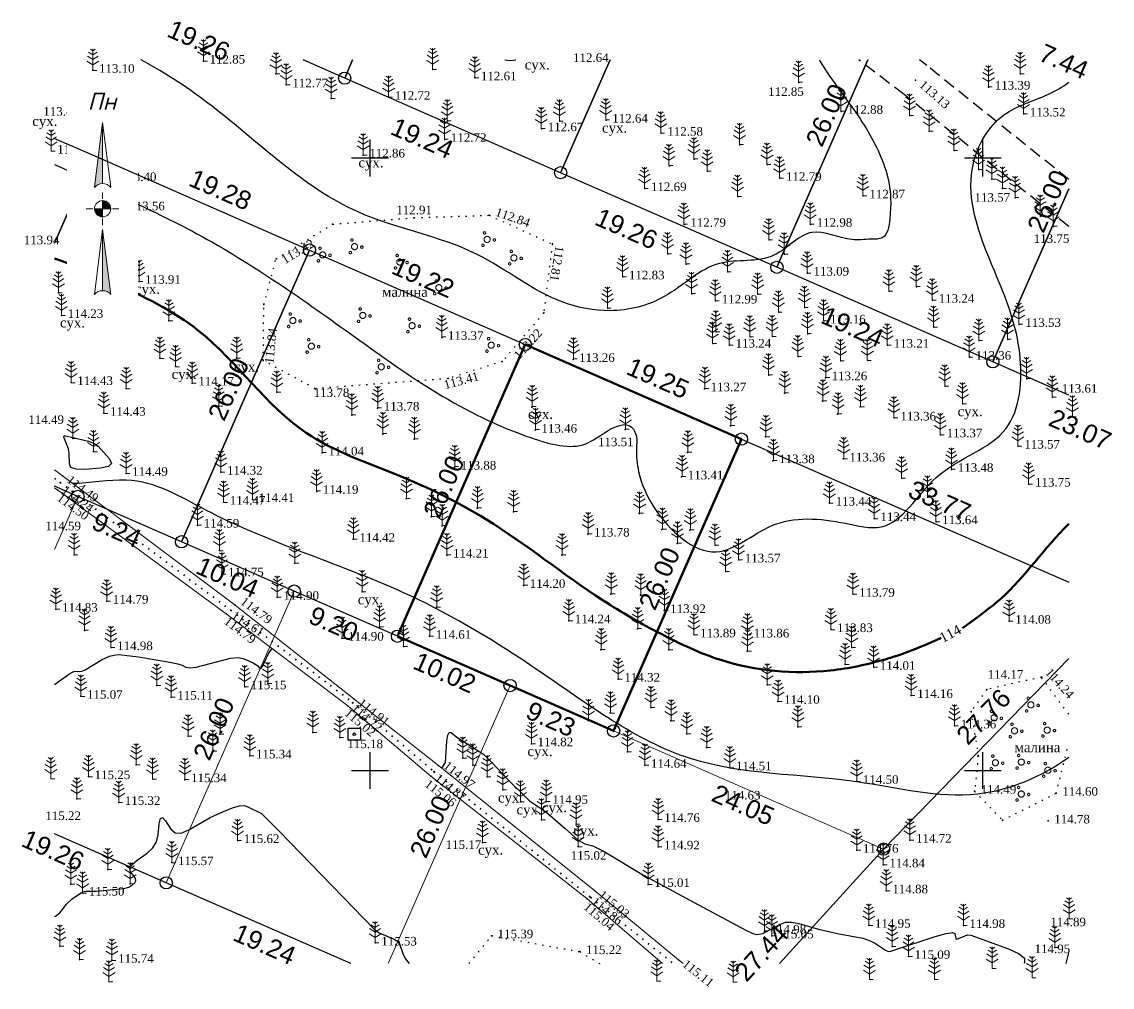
# Model space of a CAD drawing. Header units: millimetres. Extents: x 5405571.6 to 5405660.6, y 5525032.3 to 5525111.1.
import ezdxf
from ezdxf.enums import TextEntityAlignment as Align

# ---------------------------------------------------------------- set-up
doc = ezdxf.new("R2010")
doc.units = ezdxf.units.MM
doc.set_wipeout_variables(frame=1)
for name, pattern in [('DASHEDX2', [1.5, 1, -0.5]), ('HIDDEN', [0.5, 0, -0.5]), ('суцільна', [50, 50, 0])]:
    doc.linetypes.add(name, pattern=pattern)
for name, color, linetype, lineweight in [('#Лист (текст_ПН)', 250, 'Continuous', 0), ('#Штамп', 250, 'Continuous', 0), ('11900000', 1, 'Continuous', 30), ('Контур', 7, 'HIDDEN', 30), ('рельеф', 7, 'Continuous', 0), ('ТОЧКИ', 7, 'Continuous', 30), ('усл. знак', 7, 'суцільна', 20)]:
    doc.layers.add(name, color=color, linetype=linetype, lineweight=lineweight)
for name, color, linetype in [('SC007', 7, 'Continuous'), ('горизонтали', 42, 'Continuous'), ('дороги', 7, 'Continuous'), ('Ділянки_Межі', 10, 'Continuous'), ('надписи', 7, 'Continuous'), ('отметки', 7, 'Continuous'), ('промеры', 185, 'Continuous'), ('Растительность', 7, 'Continuous')]:
    doc.layers.add(name, color=color, linetype=linetype)
doc.styles.get("Standard").update_dxf_attribs({"font": 'arial.ttf'})
doc.styles.add('times', font='times.ttf')
doc.styles.add('Мой_Топо', font='isocpeui.ttf')
doc.linetypes.add('канава 0', pattern='A,0.9,0,["|",Standard,S=0.25,R=0,X=0,Y=0],0.1', length=1)

# ---------------------------------------------------------------- blocks, each defined once
blk = doc.blocks.new('SYMBOL902')
at = {"layer": 'SC007'}
blk.add_lwpolyline([(-1.25, -1.25), (-1.25, 1.25), (1.25, 1.25), (1.25, -1.25)], close=True, dxfattribs=at)
blk.add_circle((0, 0), 0.25, dxfattribs=at)
blk = doc.blocks.new('A$C51FE15A3')
at = {"layer": 'Растительность', "color": 94, "lineweight": 0}
for points in [[(-0.447, 1.172), (0, 0.895), (0.447, 1.172)], [(-0.343, 1.489), (0, 1.267), (0.343, 1.489)], [(-0.201, 1.726), (0, 1.584), (0.201, 1.726)], [(0, 1.75), (0, 0), (0.319, 0)], [(-0.493, 0.753), (0, 0.444), (0.493, 0.753)]]:
    blk.add_lwpolyline(points, dxfattribs=at)
blk = doc.blocks.new('A$C72385B22')
at = {"layer": 'усл. знак'}
for centre, radius in [((0, 0), 0.625), ((-0.02, 1.49), 0.25), ((-1.29, -0.64), 0.25), ((1.28, -0.76), 0.25)]:
    blk.add_circle(centre, radius, dxfattribs=at)
blk = doc.blocks.new('*U4')
at = {"color": 0}
for points in [[(-0.113, 0), (-0.109, -0.029), (-0.097, -0.056)], [(-0.113, 0), (-0.097, -0.056), (0, 0)], [(-0.097, -0.056), (0, -0.113), (0, 0)], [(-0.097, -0.056), (-0.08, -0.08), (-0.056, -0.097)], [(-0.097, -0.056), (-0.056, -0.097), (0, -0.113)], [(-0.056, -0.097), (-0.029, -0.109), (0, -0.113)]]:
    blk.add_solid(points, dxfattribs=at)
blk = doc.blocks.new('*U5')
at = {"color": 0}
for points in [[(0, 0), (0.097, 0.056), (0, 0.113)], [(0.097, 0.056), (0.029, 0.109), (0, 0.113)], [(0, 0), (0.113, 0), (0.097, 0.056)], [(0.097, 0.056), (0.056, 0.097), (0.029, 0.109)], [(0.097, 0.056), (0.08, 0.08), (0.056, 0.097)], [(0.113, 0), (0.109, 0.029), (0.097, 0.056)]]:
    blk.add_solid(points, dxfattribs=at)
blk = doc.blocks.new('*U6')
at = {"color": 0}
for points in [[(0, -1.136), (0.021, -1.138), (0, -0.288)], [(0.021, -1.138), (0.042, -1.142), (0, -0.288)], [(0.042, -1.142), (0.062, -1.15), (0, -0.288)], [(0.062, -1.15), (0.081, -1.16), (0, -0.288)], [(0.081, -1.16), (0.098, -1.173), (0, -0.288)], [(0.098, -1.173), (0.113, -1.188), (0, -0.288)]]:
    blk.add_solid(points, dxfattribs=at)
blk = doc.blocks.new('*U7')
at = {"color": 0}
for points in [[(-0.113, 0.297), (-0.098, 0.312), (0, 1.197)], [(-0.098, 0.312), (-0.081, 0.325), (0, 1.197)], [(-0.081, 0.325), (-0.062, 0.335), (0, 1.197)], [(-0.062, 0.335), (-0.042, 0.343), (0, 1.197)], [(-0.042, 0.343), (-0.021, 0.347), (0, 1.197)], [(-0.021, 0.347), (0, 0.349), (0, 1.197)]]:
    blk.add_solid(points, dxfattribs=at)
blk = doc.blocks.new('#Північ')
at = {"color": 7}
blk.add_wipeout([(-2.901, 10.635), (2.901, 10.635), (2.901, -7.981), (-2.901, -7.981)], dxfattribs=at).dxf.layer = '#Лист (текст_ПН)'
at = {"layer": '#Лист (текст_ПН)'}
for p, q in [((-0.663, 1.748), (0, 7.043)), ((0, 7.043), (0, 2.052)), ((0, 7.043), (0.663, 1.748)), ((0, 1.337), (0, 0.807)), ((-1.337, 0), (-0.807, 0)), ((-0.662, 0), (0.662, 0)), ((0, 0.662), (0, -0.662)), ((1.337, 0), (0.807, 0)), ((0, -1.337), (0, -0.807)), ((-0.663, -6.99), (0, -1.695)), ((0, -1.695), (0.663, -6.99)), ((0, -1.695), (0, -6.686))]:
    blk.add_line(p, q, dxfattribs=at)
at = {"layer": '#Лист (текст_ПН)', "flags": 128}
for points in [[(0, 7.043), (-0.663, 1.748, -0.218585), (0, 2.052)], [(0, 0), (-0.662, 0, 0.414214), (0, -0.662)]]:
    blk.add_lwpolyline(points, format="xyb", close=True, dxfattribs=at)
at = {"layer": '#Лист (текст_ПН)'}
blk.add_circle((0, 0), 0.662, dxfattribs=at)
for centre in [(0, 1.178), (0, -7.56)]:
    blk.add_arc(centre, 0.874, 40.67981, 139.32019, dxfattribs=at)
at = {"layer": '#Лист (текст_ПН)', "xscale": 5.883850111352785, "yscale": 5.883850111352785, "zscale": 5.883850111352785}
for name in ['*U7', '*U4', '*U5', '*U6']:
    blk.add_blockref(name, (0, 0), dxfattribs=at)
at = {"layer": '#Лист (текст_ПН)', "style": 'Мой_Топо'}
blk.add_text('Пн', height=1.4, dxfattribs=at).set_placement((-1.217, 8.077))

msp = doc.modelspace()

# ---------------------------------------------------------------- linework, layer by layer
at = {"layer": '11900000', "color": 7}
for points in [[(5405600, 5525098.5, 0), (5405600, 5525101.5, 0)], [(5405600, 5525098.5, 0), (5405600, 5525101.5, 0)], [(5405650, 5525098.5, 0), (5405650, 5525101.5, 0)], [(5405650, 5525098.5, 0), (5405650, 5525101.5, 0)], [(5405598.5, 5525100, 0), (5405601.5, 5525100, 0)], [(5405598.5, 5525100, 0), (5405601.5, 5525100, 0)], [(5405648.5, 5525100, 0), (5405651.5, 5525100, 0)], [(5405648.5, 5525100, 0), (5405651.5, 5525100, 0)], [(5405600, 5525048.5, 0), (5405600, 5525051.5, 0)], [(5405600, 5525048.5, 0), (5405600, 5525051.5, 0)], [(5405650, 5525048.5, 0), (5405650, 5525051.5, 0)], [(5405650, 5525048.5, 0), (5405650, 5525051.5, 0)], [(5405598.5, 5525050, 0), (5405601.5, 5525050, 0)], [(5405598.5, 5525050, 0), (5405601.5, 5525050, 0)], [(5405648.5, 5525050, 0), (5405651.5, 5525050, 0)], [(5405648.5, 5525050, 0), (5405651.5, 5525050, 0)]]:
    msp.add_polyline3d(points, dxfattribs=at)
at = {"layer": 'горизонтали', "color": 32}
msp.add_polyline3d([(5405577.027, 5525076.892, 114.5), (5405577.427, 5525076.732, 114.5), (5405577.807, 5525076.472, 114.5), (5405578.737, 5525075.442, 114.5), (5405578.897, 5525075.072, 114.5), (5405578.657, 5525074.822, 114.5), (5405578.007, 5525074.692, 114.5), (5405576.737, 5525074.582, 114.5), (5405576.027, 5525074.592, 114.5), (5405575.597, 5525074.742, 114.5), (5405575.467, 5525075.032, 114.5), (5405575.457, 5525075.932, 114.5), (5405575.397, 5525076.262, 114.5), (5405575.027, 5525077.202, 114.5), (5405575.047, 5525077.312, 114.5), (5405575.167, 5525077.322, 114.5), (5405577.027, 5525076.892, 114.5)], close=True, dxfattribs=at)
for points in [[(5405574.265, 5525057.03, 115), (5405574.327, 5525057.082, 115), (5405575.497, 5525057.922, 115), (5405575.827, 5525058.092, 115), (5405576.037, 5525058.122, 115), (5405576.277, 5525058.082, 115), (5405576.477, 5525058.102, 115), (5405576.767, 5525058.212, 115), (5405578.137, 5525059.062, 115), (5405578.737, 5525059.332, 115), (5405579.107, 5525059.432, 115), (5405579.497, 5525059.462, 115), (5405581.107, 5525059.282, 115), (5405583.677, 5525058.862, 115), (5405584.317, 5525058.722, 115), (5405584.667, 5525058.602, 115), (5405584.977, 5525058.442, 115), (5405585.287, 5525058.382, 115), (5405585.817, 5525058.452, 115), (5405588.627, 5525059.182, 115), (5405589.227, 5525059.232, 115), (5405589.657, 5525059.152, 115), (5405590.477, 5525058.802, 115), (5405590.837, 5525058.542, 115), (5405590.977, 5525058.352, 115), (5405591.097, 5525058.322, 115), (5405591.237, 5525058.492, 115), (5405591.717, 5525059.562, 115), (5405592.014, 5525059.96, 113.39)], [(5405605.858, 5525050.195, 113.66), (5405606.147, 5525050.652, 115), (5405606.267, 5525052.402, 115), (5405606.347, 5525052.892, 115), (5405606.457, 5525053.122, 115), (5405606.617, 5525053.112, 115), (5405607.097, 5525052.732, 115), (5405609.257, 5525051.352, 115), (5405609.927, 5525050.662, 115), (5405611.217, 5525049.312, 115), (5405613.007, 5525047.532, 115), (5405614.327, 5525046.672, 115), (5405615.907, 5525045.312, 115), (5405616.977, 5525044.332, 115), (5405617.527, 5525044.032, 115), (5405618.187, 5525043.862, 115), (5405619.097, 5525043.402, 115), (5405622.317, 5525041.452, 115), (5405626.457, 5525039.242, 115), (5405630.657, 5525036.972, 115), (5405631.227, 5525036.712, 115), (5405631.537, 5525036.632, 115), (5405632.057, 5525036.702, 115), (5405633.487, 5525037.472, 115), (5405633.907, 5525037.622, 115), (5405634.417, 5525037.642, 115), (5405634.997, 5525037.522, 115), (5405636.587, 5525037.052, 115), (5405638.147, 5525036.712, 115), (5405640.207, 5525036.312, 115), (5405640.807, 5525036.112, 115), (5405641.237, 5525035.882, 115), (5405642.067, 5525035.332, 115), (5405642.307, 5525035.242, 115), (5405642.497, 5525035.252, 115), (5405646.127, 5525036.452, 115), (5405647.007, 5525036.702, 115), (5405647.537, 5525036.792, 115), (5405647.727, 5525036.702, 115), (5405647.797, 5525036.302, 115), (5405647.877, 5525036.252, 115), (5405648.767, 5525036.602, 115), (5405649.017, 5525036.562, 115), (5405652.107, 5525035.442, 115), (5405652.967, 5525035.052, 115), (5405653.397, 5525034.682, 115), (5405653.417, 5525034.342, 115), (5405653.364, 5525034.246, 115)], [(5405574.265, 5525038.098, 115.5), (5405574.347, 5525038.132, 115.5), (5405574.687, 5525038.402, 115.5), (5405575.237, 5525039.112, 115.5), (5405575.707, 5525039.542, 115.5), (5405576.547, 5525040.102, 115.5), (5405576.797, 5525040.162, 115.5), (5405577.647, 5525040.162, 115.5), (5405579.907, 5525040.372, 115.5), (5405580.327, 5525040.482, 115.5), (5405580.567, 5525040.612, 115.5), (5405580.797, 5525040.832, 115.5), (5405580.887, 5525040.992, 115.5), (5405580.867, 5525041.182, 115.5), (5405580.737, 5525041.402, 115.5), (5405580.447, 5525041.742, 115.5), (5405580.387, 5525042.002, 115.5), (5405580.567, 5525042.312, 115.5), (5405580.987, 5525042.682, 115.5), (5405581.807, 5525043.262, 115.5), (5405582.277, 5525043.692, 115.5), (5405582.577, 5525044.192, 115.5), (5405582.717, 5525044.752, 115.5), (5405582.807, 5525045.662, 115.5), (5405582.907, 5525046.082, 115.5), (5405583.077, 5525046.162, 115.5), (5405583.317, 5525045.892, 115.5), (5405583.737, 5525045.212, 115.5), (5405584.087, 5525044.912, 115.5), (5405584.587, 5525044.892, 115.5), (5405585.217, 5525045.172, 115.5), (5405586.957, 5525046.172, 115.5), (5405588.107, 5525046.702, 115.5), (5405588.867, 5525046.982, 115.5), (5405589.337, 5525047.112, 115.5), (5405589.717, 5525047.142, 115.5), (5405590.027, 5525047.052, 115.5), (5405591.137, 5525046.492, 115.5), (5405592.597, 5525045.062, 115.5), (5405600.367, 5525037.042, 115.5), (5405600.747, 5525036.762, 115.5), (5405601.977, 5525036.232, 115.5), (5405602.227, 5525036.082, 115.5), (5405602.417, 5525035.852, 115.5), (5405602.677, 5525035.062, 115.5), (5405602.867, 5525034.672, 115.5), (5405603.2, 5525034.246, 115.5)]]:
    msp.add_polyline3d(points, dxfattribs=at)
for points, knots in [([(5405636.671, 5525107.998), (5405636.856, 5525107.652), (5405638.293, 5525105.483), (5405640.41, 5525102.911), (5405642.475, 5525098.603), (5405642.551, 5525095.719), (5405642.18, 5525093.334), (5405640.621, 5525093.399), (5405638.778, 5525093.138), (5405635.799, 5525094.795), (5405632.949, 5525091.153), (5405627.992, 5525092.164), (5405624.432, 5525088.349), (5405619.809, 5525087.234), (5405614.267, 5525088.284), (5405608.405, 5525093.232), (5405597.107, 5525094.992), (5405589.266, 5525102.982), (5405583.385, 5525106.889), (5405581.327, 5525107.998)], [160.819168, 160.819168, 160.819168, 160.819168, 161.883134, 167.480404, 172.02745, 175.191691, 176.860986, 177.776803, 179.359266, 182.66385, 186.23147, 190.763459, 196.023934, 200.592391, 204.501187, 212.520791, 222.836087, 237.536386, 244.51778, 244.51778, 244.51778, 244.51778]), ([(5405574.265, 5525099.467), (5405576.17, 5525098.609), (5405580.024, 5525096.701), (5405588.565, 5525092.689), (5405599.232, 5525085.079), (5405608.638, 5525078.274), (5405617.08, 5525075.984), (5405619.173, 5525077.713), (5405621.142, 5525078.619), (5405621.851, 5525077.245), (5405621.667, 5525075.983), (5405621.913, 5525073.909), (5405623.382, 5525070.558), (5405627.966, 5525066.273), (5405632.949, 5525070.936), (5405637.681, 5525070.515), (5405642.96, 5525069.18), (5405645.866, 5525075.047), (5405652.853, 5525076.753), (5405653.473, 5525084.41), (5405650.942, 5525091.024), (5405647.791, 5525097.948), (5405651.196, 5525103.886), (5405654.785, 5525104.809), (5405656.5, 5525105.792), (5405657.009, 5525106.175)], [32.737525, 32.737525, 32.737525, 32.737525, 38.996737, 45.651099, 61.050154, 77.66341, 82.099779, 84.149114, 86.062416, 87.062094, 88.033351, 89.912561, 93.167404, 99.33852, 104.294488, 110.346143, 113.276217, 119.316155, 126.282429, 132.498742, 138.940826, 148.380777, 153.163384, 157.173138, 159.090614, 159.090614, 159.090614, 159.090614]), ([(5405657.009, 5525051.073), (5405654.809, 5525049.491), (5405648.966, 5525046.993), (5405638.531, 5525049.828), (5405625.45, 5525049.504), (5405614.394, 5525058.014), (5405601.736, 5525065.708), (5405589.757, 5525069.08), (5405581.325, 5525074.345), (5405577.105, 5525073.423), (5405575.758, 5525073.429)], [271.435986, 271.435986, 271.435986, 271.435986, 279.403048, 289.305425, 303.021124, 317.439079, 329.503827, 347.557694, 354.49476, 358.612752, 358.612752, 358.612752, 358.612752])]:
    msp.add_open_spline(points, degree=3, knots=knots, dxfattribs=at)
msp.add_open_spline([(5405610.991, 5525107.998), (5405611.295, 5525107.957), (5405611.597, 5525107.955), (5405611.895, 5525107.998)], degree=3, dxfattribs=at)
at = {"layer": 'горизонтали', "color": 32, "lineweight": 50}
for points, knots in [([(5405646.596, 5525060.824), (5405644.42, 5525059.847), (5405641.78, 5525058.919), (5405636.182, 5525057.703), (5405629.645, 5525058.281), (5405623.668, 5525061.118), (5405617.176, 5525064.825), (5405610.647, 5525070.228), (5405602.289, 5525074.299), (5405593.099, 5525077.356), (5405587.614, 5525085.782), (5405579.916, 5525089.476), (5405575.877, 5525091.26), (5405574.265, 5525091.797)], [283.669955, 283.669955, 283.669955, 283.669955, 287.256708, 291.904228, 300.8891, 306.194885, 311.670523, 323.305447, 331.392318, 339.566844, 351.634905, 359.732332, 364.83244, 364.83244, 364.83244, 364.83244]), ([(5405657.009, 5525070.132), (5405655.053, 5525068.187), (5405653.19, 5525065.419), (5405650.669, 5525063.336), (5405648.34, 5525061.614)], [268.436984, 268.436984, 268.436984, 268.436984, 276.685782, 278.277423, 278.277423, 278.277423, 278.277423])]:
    msp.add_open_spline(points, degree=3, knots=knots, dxfattribs=at)
at = {"layer": 'дороги', "color": 7, "linetype": 'DASHEDX2'}
for points in [[(5405657.009, 5525094.405), (5405643.586, 5525105.179), (5405639.896, 5525107.998)], [(5405657.009, 5525098.252), (5405645.436, 5525107.541), (5405644.838, 5525107.998)]]:
    msp.add_lwpolyline(points, dxfattribs=at)
at = {"layer": 'дороги', "color": 7, "linetype": 'DASHEDX2', "elevation": 115.262}
msp.add_lwpolyline([(5405656.804, 5525034.246), (5405657.009, 5525035.132)], dxfattribs=at)
at = {"layer": 'Ділянки_Межі'}
for points in [[(5405598.582, 5525107.998), (5405597.932, 5525106.515), (5405594.545, 5525107.998)], [(5405619.582, 5525107.998), (5405615.555, 5525098.8), (5405597.932, 5525106.515)], [(5405597.932, 5525106.515), (5405598.582, 5525107.998)], [(5405640.621, 5525107.998), (5405633.199, 5525091.075), (5405615.555, 5525098.8)], [(5405615.555, 5525098.8), (5405619.582, 5525107.998)], [(5405574.265, 5525101.594), (5405577.405, 5525100.219), (5405574.265, 5525093.047)], [(5405574.265, 5525093.047), (5405577.405, 5525100.219), (5405595.064, 5525092.487), (5405584.621, 5525068.677), (5405576.161, 5525072.381), (5405574.265, 5525073.211)]]:
    msp.add_lwpolyline(points, dxfattribs=at)
at = {"layer": 'Ділянки_Межі', "lineweight": 25}
for points in [[(5405657.009, 5525080.65), (5405650.821, 5525083.359), (5405633.199, 5525091.075), (5405615.555, 5525098.8), (5405597.932, 5525106.515), (5405594.545, 5525107.998)], [(5405633.199, 5525091.075), (5405640.621, 5525107.998)], [(5405657.009, 5525097.493), (5405650.821, 5525083.359), (5405633.199, 5525091.075)], [(5405650.821, 5525083.359), (5405657.009, 5525097.493)], [(5405657.009, 5525080.65), (5405650.821, 5525083.359)], [(5405657.009, 5525059.156), (5405641.912, 5525043.594), (5405633.418, 5525034.246)], [(5405598.438, 5525034.246), (5405583.377, 5525040.839), (5405574.265, 5525044.828)]]:
    msp.add_lwpolyline(points, dxfattribs=at)
at = {"layer": 'Ділянки_Межі'}
msp.add_lwpolyline([(5405584.621, 5525068.677), (5405595.064, 5525092.487), (5405612.672, 5525084.779), (5405602.244, 5525060.961), (5405593.82, 5525064.649)], close=True, dxfattribs=at)
at = {"layer": 'Ділянки_Межі', "lineweight": 50}
msp.add_lwpolyline([(5405602.244, 5525060.961), (5405612.672, 5525084.779), (5405630.305, 5525077.059), (5405619.878, 5525053.241), (5405611.427, 5525056.941)], close=True, dxfattribs=at)
at = {"layer": 'Ділянки_Межі', "lineweight": 0}
for points in [[(5405619.878, 5525053.241), (5405630.305, 5525077.059), (5405657.009, 5525065.368)], [(5405574.265, 5525073.211), (5405576.161, 5525072.381), (5405574.265, 5525068.051)], [(5405574.265, 5525068.051), (5405576.161, 5525072.381), (5405584.621, 5525068.677), (5405593.82, 5525064.649), (5405583.377, 5525040.839), (5405574.265, 5525044.828)], [(5405583.377, 5525040.839), (5405593.82, 5525064.649), (5405602.244, 5525060.961), (5405611.427, 5525056.941), (5405601.491, 5525034.246)], [(5405657.009, 5525059.156), (5405641.912, 5525043.594), (5405619.878, 5525053.241)], [(5405601.491, 5525034.246), (5405611.427, 5525056.941), (5405619.878, 5525053.241), (5405641.912, 5525043.594), (5405633.418, 5525034.246)], [(5405598.438, 5525034.246), (5405583.377, 5525040.839)]]:
    msp.add_lwpolyline(points, dxfattribs=at)
at = {"layer": 'Контур', "color": 7, "linetype": 'HIDDEN'}
for points, elevation in [([(5405595.526, 5525081.169), (5405591.278, 5525083.471), (5405591.339, 5525088.05), (5405592.33, 5525091.761), (5405596.946, 5525094.594), (5405603.597, 5525095.127), (5405609.731, 5525095.321), (5405614.878, 5525092.983), (5405614.173, 5525087.355), (5405610.795, 5525083.4), (5405606.375, 5525081.994), (5405595.526, 5525081.169)], 113.78), ([(5405657.009, 5525054.602), (5405654.78, 5525057.63), (5405650.32, 5525056.62), (5405649.04, 5525054.83), (5405649.644, 5525051.19), (5405649.33, 5525048.31), (5405651.6, 5525045.95), (5405655.99, 5525048.15)], 114.6), ([(5405655.99, 5525048.15), (5405657.009, 5525052.199)], 114.6), ([(5405608.092, 5525034.246), (5405609.911, 5525036.519), (5405617.124, 5525035.224)], 115.223), ([(5405617.124, 5525035.224), (5405618.742, 5525034.246)], 115.223)]:
    msp.add_lwpolyline(points, dxfattribs=dict(at, elevation=elevation))
at = {"layer": 'отметки', "color": 7}
for p in [(5405586.405, 5525107.909, 112.853), (5405577.382, 5525107.154, 113.1), (5405605.112, 5525107.223, 112.678), (5405592.327, 5525106.859, 112.758), (5405608.549, 5525106.54, 112.609), (5405635, 5525106.162, 112.85), (5405644.511, 5525106.36, 113.13), (5405653.065, 5525106.861, 113.409), (5405593.161, 5525105.966, 112.774), (5405650.477, 5525105.787, 113.395), (5405596.834, 5525104.863, 112.816), (5405601.519, 5525104.952, 112.722), (5405638.456, 5525103.805, 112.883), (5405644.051, 5525103.47, 113.275), (5405653.342, 5525103.59, 113.519), (5405606.32, 5525103.012, 112.754), (5405615.476, 5525103, 112.678), (5405619.265, 5525103.091, 112.637), (5405614, 5525102.387, 112.674), (5405623.758, 5525102.017, 112.579), (5405645.638, 5525102.175, 113.375), (5405606.095, 5525101.519, 112.717), (5405630.188, 5525101.068, 112.702), (5405599.441, 5525100.24, 112.857), (5405626.46, 5525099.915, 112.663), (5405647.653, 5525100.611, 113.387), (5405624.424, 5525099.37, 112.638), (5405627.547, 5525098.917, 112.657), (5405632.425, 5525099.467, 112.733), (5405649.667, 5525099.051, 113.532), (5405579.165, 5525098.316, 113.398), (5405633.441, 5525098.34, 112.787), (5405650.751, 5525098.271, 113.623), (5405622.424, 5525097.499, 112.693), (5405651.623, 5525097.504, 113.569), (5405630.012, 5525096.844, 112.829), (5405640.245, 5525096.9, 112.867), (5405652.645, 5525096.759, 113.644), (5405579.851, 5525095.929, 113.557), (5405609.731, 5525095.321, 112.84), (5405596.946, 5525094.594, 113.093), (5405603.597, 5525095.127, 112.91), (5405625.635, 5525094.582, 112.789), (5405635.946, 5525094.584, 112.978), (5405654.7, 5525095.24, 113.714), (5405655.749, 5525094.417, 113.754), (5405614.878, 5525092.983, 112.807), (5405632.561, 5525093.309, 112.932), (5405592.33, 5525091.761, 113.417), (5405624.294, 5525092.168, 112.907), (5405633.82, 5525092.145, 113.016), (5405625.809, 5525091.342, 112.947), (5405577.088, 5525090.815, 114.052), (5405620.628, 5525090.294, 112.833), (5405629.189, 5525090.711, 113.025), (5405635.686, 5525090.603, 113.094), (5405581.154, 5525089.931, 113.909), (5405642.375, 5525089.128, 113.148), (5405644.599, 5525089.496, 113.202), (5405574.575, 5525088.996, 114.087), (5405626.266, 5525088.922, 113.025), (5405628.197, 5525088.327, 112.994), (5405631.657, 5525088.874, 113.031), (5405645.902, 5525088.389, 113.241), (5405591.339, 5525088.05, 113.619), (5405614.173, 5525087.355, 113.055), (5405619.396, 5525087.735, 112.989), (5405633.35, 5525087.409, 113.097), (5405635.471, 5525087.792, 113.11), (5405574.824, 5525087.147, 114.232), (5405583.594, 5525086.712, 114.042), (5405637.038, 5525086.695, 113.161), (5405652.97, 5525086.416, 113.533), (5405628.245, 5525085.798, 113.143), (5405635.716, 5525085.659, 113.215), (5405646.013, 5525086.185, 113.281), (5405605.853, 5525085.36, 113.374), (5405627.96, 5525084.868, 113.14), (5405629.329, 5525084.727, 113.241), (5405631.006, 5525085.389, 113.185), (5405632.836, 5525085.425, 113.184), (5405642.227, 5525084.718, 113.211), (5405649.696, 5525085.104, 113.349), (5405652.041, 5525085.192, 113.439), (5405634.928, 5525083.787, 113.267), (5405582.851, 5525083.656, 114.228), (5405584.123, 5525083.008, 114.405), (5405589.115, 5525083.666, 113.996), (5405591.278, 5525083.471, 113.836), (5405610.795, 5525083.4, 113.215), (5405616.563, 5525083.558, 113.264), (5405638.407, 5525083.44, 113.25), (5405640.611, 5525083.462, 113.273), (5405648.91, 5525083.732, 113.363), (5405606.375, 5525081.994, 113.412), (5405632.53, 5525082.281, 113.257), (5405637.166, 5525082.065, 113.258), (5405653.603, 5525081.98, 113.51), (5405575.612, 5525081.671, 114.432), (5405580.112, 5525081.189, 114.499), (5405585.488, 5525081.631, 114.171), (5405595.526, 5525081.169, 113.78), (5405627.293, 5525081.16, 113.266), (5405646.93, 5525081.376, 113.357), (5405592.393, 5525080.896, 113.958), (5405592.393, 5525080.886, 113.964), (5405633.809, 5525080.814, 113.289), (5405655.698, 5525080.476, 113.615), (5405587.645, 5525079.757, 114.195), (5405600.623, 5525079.584, 113.784), (5405613.209, 5525079.666, 113.374), (5405636.925, 5525080.16, 113.273), (5405639.989, 5525079.681, 113.309), (5405648.368, 5525079.926, 113.327), (5405578.285, 5525079.163, 114.434), (5405598.52, 5525078.997, 113.869), (5405638.156, 5525079.091, 113.322), (5405642.779, 5525078.779, 113.358), (5405613.488, 5525077.787, 113.463), (5405620.81, 5525077.834, 113.512), (5405629.408, 5525078.137, 113.364), (5405575.743, 5525077.112, 114.503), (5405601.051, 5525077.461, 113.871), (5405603.613, 5525077.055, 113.777), (5405632.275, 5525077.229, 113.298), (5405646.558, 5525077.405, 113.375), (5405577.429, 5525076.034, 114.519), (5405596.102, 5525075.925, 114.038), (5405625.909, 5525075.969, 113.357), (5405652.895, 5525076.483, 113.566), (5405632.879, 5525075.292, 113.38), (5405638.62, 5525075.432, 113.362), (5405574.913, 5525074.055, 114.495), (5405580.09, 5525074.26, 114.492), (5405587.829, 5525074.359, 114.323), (5405606.895, 5525074.772, 113.876), (5405625.428, 5525073.97, 113.409), (5405647.461, 5525074.587, 113.477), (5405574.704, 5525073.518, 114.24), (5405643.406, 5525073.878, 113.465), (5405653.762, 5525073.385, 113.751), (5405574.514, 5525072.886, 114.497), (5405595.648, 5525072.792, 114.188), (5405602.959, 5525072.186, 114.072), (5405645.499, 5525072.32, 113.561), (5405588.052, 5525071.902, 114.466), (5405590.409, 5525072.128, 114.405), (5405608.756, 5525071.419, 114.006), (5405637.497, 5525071.829, 113.445), (5405604.998, 5525070.718, 114.104), (5405611.7, 5525071.112, 113.907), (5405621.96, 5525070.97, 113.527), (5405641.148, 5525070.567, 113.439), (5405585.923, 5525070.038, 114.586), (5405605.879, 5525069.974, 114.126), (5405623.821, 5525069.673, 113.556), (5405626.104, 5525069.626, 113.447), (5405646.185, 5525070.316, 113.641), (5405598.636, 5525068.879, 114.417), (5405617.774, 5525069.304, 113.784), (5405587.711, 5525067.957, 114.654), (5405625.057, 5525068.545, 113.614), (5405628.153, 5525068.395, 113.41), (5405575.854, 5525067.615, 114.66), (5405593.855, 5525066.942, 114.719), (5405606.27, 5525067.59, 114.207), (5405615.646, 5525067.587, 113.918), (5405630.082, 5525067.193, 113.572), (5405587.919, 5525066.057, 114.747), (5405629.028, 5525066.261, 113.644), (5405612.533, 5525065.116, 114.198), (5405599.346, 5525064.581, 114.597), (5405619.659, 5525064.402, 113.95), (5405622.062, 5525064.312, 113.836), (5405639.412, 5525064.389, 113.795), (5405578.513, 5525063.834, 114.794), (5405589.003, 5525063.494, 114.789), (5405592.431, 5525064.144, 114.896), (5405605.429, 5525063.333, 114.44), (5405574.373, 5525063.168, 114.825), (5405588.264, 5525062.797, 114.789), (5405588.63, 5525063.085, 114.605), (5405623.991, 5525063.06, 113.922), (5405600.781, 5525061.715, 114.781), (5405616.213, 5525062.223, 114.236), (5405621.819, 5525061.58, 114.014), (5405637.617, 5525061.505, 113.834), (5405652.152, 5525062.189, 114.079), (5405576.704, 5525061.446, 114.872), (5405597.713, 5525060.808, 114.904), (5405604.855, 5525060.965, 114.614), (5405626.439, 5525061.078, 113.893), (5405630.802, 5525061.068, 113.865), (5405578.865, 5525060.036, 114.981), (5405602.728, 5525060.13, 114.77), (5405618.844, 5525059.866, 114.142), (5405624.381, 5525059.859, 114.036), (5405630.782, 5525059.749, 113.935), (5405639.305, 5525060.053, 113.9), (5405638.774, 5525058.664, 113.977), (5405641.098, 5525058.429, 114.008), (5405591.658, 5525057.112, 115.084), (5405620.254, 5525057.462, 114.323), (5405654.785, 5525057.629, 114.237), (5405582.596, 5525056.947, 115.096), (5405589.771, 5525056.843, 115.154), (5405632.416, 5525056.991, 114.114), (5405650.324, 5525056.624, 114.17), (5405576.406, 5525056.062, 115.074), (5405583.774, 5525055.995, 115.106), (5405598.195, 5525055.284, 115.018), (5405598.564, 5525055.539, 114.723), (5405598.683, 5525055.867, 114.912), (5405633.287, 5525055.651, 114.098), (5405644.155, 5525056.13, 114.161), (5405619.605, 5525054.702, 114.427), (5405622.91, 5525055.153, 114.363), (5405649.042, 5525054.832, 114.21), (5405617.807, 5525054.087, 114.551), (5405624.549, 5525054.06, 114.306), (5405634.92, 5525053.561, 114.244), (5405647.693, 5525053.646, 114.358), (5405585.147, 5525052.819, 115.298), (5405587.755, 5525052.98, 115.244), (5405595.338, 5525053.115, 115.16), (5405597.527, 5525052.713, 115.137), (5405625.842, 5525053.014, 114.35), (5405613.171, 5525052.19, 114.82), (5405627.46, 5525051.877, 114.407), (5405587.175, 5525051.585, 115.32), (5405590.196, 5525051.196, 115.338), (5405607.583, 5525051.01, 115.078), (5405621, 5525051.527, 114.571), (5405649.584, 5525051.191, 114.393), (5405580.916, 5525050.469, 115.288), (5405605.583, 5525050.416, 114.973), (5405608.382, 5525050.454, 115.067), (5405622.423, 5525050.435, 114.644), (5405629.366, 5525050.228, 114.508), (5405577.027, 5525049.505, 115.253), (5405582.266, 5525049.305, 115.452), (5405584.897, 5525049.257, 115.337), (5405604.951, 5525049.536, 115.055), (5405605.21, 5525049.914, 114.866), (5405609.547, 5525049.496, 115.055), (5405639.714, 5525049.125, 114.497), (5405610.826, 5525048.417, 115.048), (5405649.328, 5525048.315, 114.49), (5405576.078, 5525047.692, 115.292), (5405579.49, 5525047.401, 115.315), (5405612.273, 5525047.449, 115.03), (5405614.378, 5525047.488, 114.95), (5405628.454, 5525047.843, 114.632), (5405655.989, 5525048.153, 114.602), (5405613.988, 5525045.98, 115.058), (5405616.808, 5525045.626, 114.941), (5405623.508, 5525046.014, 114.761), (5405651.598, 5525045.951, 114.625), (5405655.332, 5525045.887, 114.782), (5405589.2, 5525044.292, 115.623), (5405609.184, 5525044.144, 115.174), (5405616.992, 5525043.792, 115.024), (5405623.5, 5525043.77, 114.92), (5405644.054, 5525044.325, 114.724), (5405639.716, 5525043.501, 114.76), (5405583.829, 5525042.487, 115.571), (5405641.873, 5525042.305, 114.838), (5405578.599, 5525041.923, 115.469), (5405575.589, 5525040.721, 115.474), (5405580.43, 5525040.753, 115.485), (5405618.315, 5525040.223, 115.032), (5405622.695, 5525040.708, 115.013), (5405642.124, 5525040.185, 114.882), (5405576.556, 5525039.999, 115.503), (5405617.682, 5525039.548, 115.038), (5405617.984, 5525039.654, 114.864), (5405632.183, 5525036.908, 114.984), (5405640.701, 5525037.372, 114.948), (5405648.415, 5525037.36, 114.984), (5405600.413, 5525035.929, 115.529), (5405609.911, 5525036.519, 115.389), (5405632.787, 5525036.509, 115.055), (5405574.696, 5525035.659, 115.564), (5405617.124, 5525035.224, 115.223), (5405642.597, 5525035.631, 114.968), (5405643.937, 5525034.838, 115.088), (5405655.878, 5525035.553, 114.952), (5405576.301, 5525034.57, 115.575), (5405578.942, 5525034.517, 115.738), (5405625.159, 5525034.558, 115.107)]:
    msp.add_point(p, dxfattribs=at)
at = {"layer": 'рельеф', "color": 7, "linetype": 'канава 0'}
for points, elevation in [([(5405625.551, 5525034.246), (5405625.16, 5525034.56), (5405618.315, 5525040.223), (5405605.59, 5525050.41), (5405598.683, 5525055.867), (5405589, 5525063.5), (5405574.91, 5525074.06), (5405574.265, 5525074.558)], 113.66), ([(5405574.265, 5525073.078), (5405574.514, 5525072.886), (5405588.264, 5525062.797), (5405598.195, 5525055.284), (5405604.951, 5525049.536), (5405617.682, 5525039.548), (5405623.854, 5525034.246)], 113.39)]:
    msp.add_lwpolyline(points, dxfattribs=dict(at, elevation=elevation))
at = {"layer": 'рельеф', "color": 7, "linetype": 'HIDDEN', "lineweight": 40, "elevation": 113.4}
msp.add_lwpolyline([(5405574.265, 5525073.851), (5405574.69, 5525073.53), (5405588.62, 5525063.09), (5405598.56, 5525055.58), (5405605.22, 5525049.91), (5405617.99, 5525039.65), (5405624.741, 5525034.246)], dxfattribs=at)
at = {"layer": 'ТОЧКИ'}
for centre in [(5405597.932, 5525106.515), (5405577.405, 5525100.219), (5405615.555, 5525098.8), (5405595.064, 5525092.487), (5405633.199, 5525091.075), (5405612.672, 5525084.779), (5405650.821, 5525083.359), (5405630.305, 5525077.059), (5405576.161, 5525072.381, 107.24), (5405584.621, 5525068.677, 107.24), (5405593.82, 5525064.649, 107.24), (5405602.244, 5525060.961, 107.24), (5405611.427, 5525056.941, 107.24), (5405619.878, 5525053.241, 107.24), (5405641.912, 5525043.594, 107.24), (5405583.377, 5525040.839)]:
    msp.add_circle(centre, 0.5, dxfattribs=at)

# ---------------------------------------------------------------- block references
at = {"layer": 'отметки', "color": 7, "xscale": 0.400000000372529, "yscale": 0.400000000372529, "zscale": 0.400000000372529}
msp.add_blockref('SYMBOL902', (5405598.71, 5525052.97, 115.18), dxfattribs=at)
at = {"layer": 'Растительность', "color": 7}
for p in [(5405586.41, 5525107.91, 112.85), (5405577.38, 5525107.15, 113.1), (5405605.11, 5525107.22, 112.68), (5405592.33, 5525106.86, 112.76), (5405608.55, 5525106.54, 112.61), (5405634.97, 5525106.18, 112.85), (5405653.05, 5525106.88, 113.41), (5405593.16, 5525105.97, 112.77), (5405650.46, 5525105.8, 113.39), (5405596.83, 5525104.86, 112.82), (5405601.52, 5525104.95, 112.72), (5405638.43, 5525103.82, 112.88), (5405644.03, 5525103.48, 113.27), (5405653.33, 5525103.6, 113.52), (5405606.3, 5525103.02, 112.75), (5405615.45, 5525103.01, 112.68), (5405619.23, 5525103.11, 112.64), (5405613.97, 5525102.4, 112.67), (5405623.72, 5525102.03, 112.58), (5405645.62, 5525102.19, 113.37), (5405606.07, 5525101.53, 112.72), (5405630.15, 5525101.09, 112.7), (5405573.98, 5525100.56, 113.42), (5405599.44, 5525100.24, 112.86), (5405626.43, 5525099.93, 112.66), (5405647.63, 5525100.62, 113.39), (5405624.39, 5525099.38, 112.64), (5405627.51, 5525098.93, 112.66), (5405632.39, 5525099.48, 112.73), (5405649.65, 5525099.06, 113.53), (5405579.17, 5525098.31, 113.4), (5405633.41, 5525098.36, 112.79), (5405650.74, 5525098.28, 113.62), (5405622.39, 5525097.51, 112.69), (5405651.61, 5525097.52, 113.57), (5405629.98, 5525096.86, 112.83), (5405640.21, 5525096.92, 112.87), (5405652.63, 5525096.77, 113.64), (5405579.85, 5525095.92, 113.56), (5405625.6, 5525094.59, 112.79), (5405635.92, 5525094.6, 112.98), (5405654.69, 5525095.25, 113.71), (5405655.74, 5525094.43, 113.75), (5405632.53, 5525093.32, 112.93), (5405624.27, 5525092.18, 112.91), (5405633.79, 5525092.16, 113.01), (5405625.78, 5525091.35, 112.95), (5405577.09, 5525090.8, 114.05), (5405620.6, 5525090.3, 112.83), (5405629.16, 5525090.72, 113.02), (5405635.66, 5525090.61, 113.09), (5405581.15, 5525089.92, 113.91), (5405642.34, 5525089.14, 113.15), (5405644.57, 5525089.51, 113.2), (5405574.57, 5525088.98, 114.09), (5405626.24, 5525088.93, 113.02), (5405628.17, 5525088.33, 112.99), (5405631.63, 5525088.88, 113.03), (5405645.87, 5525088.4, 113.24), (5405619.37, 5525087.74, 112.99), (5405633.32, 5525087.42, 113.1), (5405635.44, 5525087.8, 113.11), (5405574.82, 5525087.13, 114.23), (5405583.59, 5525086.7, 114.04), (5405637.01, 5525086.7, 113.16), (5405628.22, 5525085.8, 113.14), (5405635.69, 5525085.67, 113.21), (5405645.98, 5525086.19, 113.28), (5405652.95, 5525086.43, 113.53), (5405605.86, 5525085.41, 113.37), (5405627.94, 5525084.87, 113.14), (5405629.31, 5525084.73, 113.24), (5405630.98, 5525085.39, 113.18), (5405632.81, 5525085.43, 113.18), (5405642.2, 5525084.73, 113.21), (5405649.67, 5525085.11, 113.35), (5405652.01, 5525085.2, 113.44), (5405634.9, 5525083.79, 113.27), (5405582.85, 5525083.64, 114.23), (5405584.13, 5525082.96, 114.41), (5405589.12, 5525083.66, 114), (5405616.59, 5525083.6, 113.26), (5405638.38, 5525083.45, 113.25), (5405640.58, 5525083.47, 113.27), (5405648.88, 5525083.74, 113.36), (5405632.51, 5525082.29, 113.26), (5405637.2, 5525082.09, 113.26), (5405575.61, 5525081.65, 114.43), (5405580.11, 5525081.17, 114.5), (5405585.49, 5525081.62, 114.17), (5405627.33, 5525081.19, 113.26), (5405646.9, 5525081.38, 113.36), (5405653.57, 5525081.99, 113.51), (5405592.39, 5525080.88, 113.96), (5405633.84, 5525080.84, 113.29), (5405655.67, 5525080.48, 113.61), (5405587.65, 5525079.75, 114.2), (5405600.63, 5525079.62, 113.78), (5405613.23, 5525079.71, 113.37), (5405636.96, 5525080.18, 113.27), (5405640.02, 5525079.7, 113.31), (5405648.34, 5525079.93, 113.33), (5405578.28, 5525079.15, 114.43), (5405598.52, 5525079.03, 113.87), (5405638.19, 5525079.11, 113.32), (5405642.75, 5525078.78, 113.36), (5405657.31, 5525078.86, 113.67), (5405613.51, 5525077.83, 113.46), (5405620.84, 5525077.87, 113.51), (5405629.44, 5525078.16, 113.36), (5405575.74, 5525077.1, 114.5), (5405601.05, 5525077.5, 113.87), (5405603.62, 5525077.09, 113.77), (5405632.31, 5525077.25, 113.3), (5405646.53, 5525077.41, 113.37), (5405577.43, 5525076.02, 114.52), (5405596.1, 5525075.95, 114.04), (5405625.94, 5525076, 113.35), (5405652.87, 5525076.48, 113.56), (5405632.91, 5525075.31, 113.38), (5405638.65, 5525075.45, 113.36), (5405580.09, 5525074.24, 114.49), (5405587.83, 5525074.35, 114.32), (5405606.91, 5525074.81, 113.87), (5405625.46, 5525074, 113.41), (5405647.44, 5525074.59, 113.48), (5405643.38, 5525073.88, 113.46), (5405653.74, 5525073.38, 113.75), (5405595.64, 5525072.82, 114.19), (5405602.97, 5525072.22, 114.07), (5405645.48, 5525072.32, 113.56), (5405588.05, 5525071.89, 114.47), (5405590.41, 5525072.11, 114.41), (5405608.77, 5525071.45, 114), (5405637.48, 5525071.83, 113.44), (5405605.01, 5525070.75, 114.1), (5405611.72, 5525071.14, 113.91), (5405622, 5525071, 113.52), (5405641.13, 5525070.56, 113.44), (5405585.92, 5525070.02, 114.59), (5405605.89, 5525070, 114.12), (5405623.86, 5525069.7, 113.55), (5405626.14, 5525069.65, 113.44), (5405646.17, 5525070.31, 113.64), (5405598.64, 5525068.9, 114.42), (5405617.8, 5525069.33, 113.78), (5405587.71, 5525067.94, 114.65), (5405625.09, 5525068.57, 113.61), (5405628.14, 5525068.39, 113.41), (5405575.85, 5525067.62, 114.66), (5405593.86, 5525066.92, 114.72), (5405606.28, 5525067.62, 114.2), (5405615.67, 5525067.61, 113.92), (5405630.07, 5525067.19, 113.57), (5405587.92, 5525066.04, 114.75), (5405629.02, 5525066.26, 113.64), (5405612.55, 5525065.13, 114.2), (5405599.35, 5525064.6, 114.6), (5405619.69, 5525064.42, 113.95), (5405622.09, 5525064.33, 113.83), (5405639.4, 5525064.39, 113.79), (5405578.51, 5525063.84, 114.79), (5405592.43, 5525064.15, 114.9), (5405605.44, 5525063.35, 114.44), (5405574.37, 5525063.17, 114.83), (5405624.02, 5525063.07, 113.92), (5405600.78, 5525061.72, 114.78), (5405616.23, 5525062.23, 114.23), (5405621.84, 5525061.59, 114.01), (5405652.14, 5525062.19, 114.08), (5405576.7, 5525061.45, 114.87), (5405597.72, 5525060.79, 114.9), (5405604.87, 5525060.98, 114.61), (5405626.43, 5525061.08, 113.89), (5405630.79, 5525061.07, 113.86), (5405637.61, 5525061.5, 113.83), (5405578.86, 5525060.04, 114.98), (5405602.73, 5525060.14, 114.77), (5405618.87, 5525059.87, 114.14), (5405624.38, 5525059.86, 114.04), (5405639.3, 5525060.05, 113.9), (5405630.81, 5525059.75, 113.93), (5405638.77, 5525058.66, 113.98), (5405641.09, 5525058.43, 114.01), (5405591.66, 5525057.11, 115.08), (5405620.25, 5525057.46, 114.32), (5405582.6, 5525056.95, 115.1), (5405589.77, 5525056.84, 115.15), (5405632.41, 5525056.99, 114.11), (5405576.41, 5525056.06, 115.07), (5405583.77, 5525056, 115.11), (5405633.3, 5525055.65, 114.1), (5405644.15, 5525056.13, 114.16), (5405619.62, 5525054.7, 114.43), (5405622.92, 5525055.15, 114.36), (5405617.82, 5525054.09, 114.55), (5405624.56, 5525054.06, 114.31), (5405634.92, 5525053.56, 114.24), (5405647.69, 5525053.64, 114.36), (5405585.15, 5525052.82, 115.3), (5405587.76, 5525052.98, 115.24), (5405595.34, 5525053.12, 115.16), (5405597.53, 5525052.69, 115.14), (5405625.86, 5525053.01, 114.35), (5405613.18, 5525052.19, 114.82), (5405627.47, 5525051.88, 114.41), (5405587.17, 5525051.58, 115.32), (5405590.19, 5525051.2, 115.34), (5405607.58, 5525051.01, 115.08), (5405621.01, 5525051.53, 114.57), (5405580.92, 5525050.47, 115.29), (5405608.38, 5525050.45, 115.07), (5405622.43, 5525050.43, 114.64), (5405629.37, 5525050.23, 114.51), (5405573.95, 5525049.33, 115.24), (5405577.03, 5525049.5, 115.25), (5405582.26, 5525049.3, 115.45), (5405584.9, 5525049.26, 115.34), (5405609.55, 5525049.5, 115.06), (5405639.71, 5525049.12, 114.5), (5405610.83, 5525048.42, 115.05), (5405576.08, 5525047.69, 115.29), (5405579.49, 5525047.4, 115.32), (5405612.27, 5525047.45, 115.03), (5405614.38, 5525047.49, 114.95), (5405613.99, 5525045.98, 115.06), (5405616.81, 5525045.63, 114.94), (5405623.51, 5525046.01, 114.76), (5405589.19, 5525044.29, 115.62), (5405609.18, 5525044.14, 115.17), (5405616.99, 5525043.79, 115.02), (5405623.5, 5525043.77, 114.92), (5405644.05, 5525044.33, 114.72), (5405639.72, 5525043.5, 114.76), (5405583.83, 5525042.48, 115.57), (5405641.87, 5525042.3, 114.84), (5405578.6, 5525041.92, 115.47), (5405575.59, 5525040.72, 115.47), (5405580.43, 5525040.75, 115.49), (5405622.7, 5525040.71, 115.01), (5405642.12, 5525040.19, 114.88), (5405576.55, 5525040, 115.5), (5405657.04, 5525037.89, 114.89), (5405632.18, 5525036.91, 114.98), (5405640.7, 5525037.37, 114.95), (5405648.42, 5525037.36, 114.98), (5405600.41, 5525035.93, 115.53), (5405632.79, 5525036.51, 115.05), (5405574.69, 5525035.66, 115.56), (5405642.6, 5525035.63, 114.97), (5405643.94, 5525034.84, 115.09), (5405655.88, 5525035.55, 114.95), (5405576.3, 5525034.57, 115.57), (5405578.94, 5525034.51, 115.74), (5405650.77, 5525033.86, 115.06), (5405654.02, 5525033.09, 114.96), (5405578.7, 5525032.76, 115.65), (5405623.4, 5525032.81, 115.24), (5405629.64, 5525032.73, 115.28), (5405640.75, 5525032.95, 115.15), (5405646.05, 5525032.96, 115.04)]:
    msp.add_blockref('A$C51FE15A3', p, dxfattribs=at)
at = {"layer": 'усл. знак', "color": 7, "linetype": 'суцільна', "lineweight": 13, "xscale": 0.3999999998750298, "yscale": 0.3999999998750298, "zscale": 0.3999999998750298, "rotation": 265.3647753868261}
for p in [(5405609.557, 5525093.351), (5405596.136, 5525092.094), (5405598.737, 5525092.764), (5405602.427, 5525091.507), (5405611.738, 5525091.842), (5405605.615, 5525089.412), (5405593.704, 5525086.729), (5405599.408, 5525087.148), (5405603.434, 5525086.31), (5405595.214, 5525084.634), (5405609.893, 5525084.718), (5405600.918, 5525082.957), (5405653.923, 5525055.36), (5405650.923, 5525054.305), (5405652.59, 5525053.25), (5405655.257, 5525053.306), (5405651.035, 5525050.641), (5405653.146, 5525050.696), (5405655.312, 5525050.03), (5405653.146, 5525048.087)]:
    msp.add_blockref('A$C72385B22', p, dxfattribs=at)

# ---------------------------------------------------------------- texts
at = {"layer": 'горизонтали', "color": 32, "lineweight": 50, "style": 'times'}
msp.add_text('114', height=0.8, rotation=27.59579, dxfattribs=at).set_placement((5405646.353, 5525061.118, 181.067), align=Align.TOP_LEFT)
at = {"layer": 'надписи', "color": 7, "style": 'times'}
for s, p in [('сух.', (5405612.623, 5525108.024, 111.861)), ('сух.', (5405572.442, 5525103.412, 111.861)), ('сух.', (5405618.933, 5525102.872, 111.861)), ('сух.', (5405599.055, 5525100.03, 111.861)), ('сух.', (5405580.82, 5525089.721, 111.861)), ('малина', (5405600.983, 5525089.471, 170.061)), ('сух.', (5405574.697, 5525086.968, 111.861)), ('сух.', (5405588.897, 5525083.366, 111.861)), ('сух.', (5405583.81, 5525082.767, 111.861)), ('сух.', (5405647.944, 5525079.727, 111.861)), ('сух.', (5405612.886, 5525079.497, 111.861)), ('сух.', (5405599.002, 5525064.371, 111.861)), ('сух.', (5405612.848, 5525051.98, 111.861)), ('малина', (5405652.595, 5525052.302, 170.061)), ('сух.', (5405610.44, 5525048.196, 111.861)), ('сух.', (5405611.953, 5525047.223, 111.861)), ('сух.', (5405614.025, 5525047.399, 111.861)), ('сух.', (5405616.588, 5525045.498, 111.861)), ('сух.', (5405608.817, 5525043.939, 111.861))]:
    msp.add_text(s, height=0.8, dxfattribs=at).set_placement(p, align=Align.TOP_LEFT)
at = {"layer": 'отметки', "color": 7, "style": 'times'}
for s, p in [('112.85', (5405586.905, 5525108.409, 112.853)), ('112.64', (5405616.566, 5525108.538, 112.636)), ('113.10', (5405577.882, 5525107.654, 113.1)), ('112.61', (5405609.049, 5525107.04, 112.609)), ('112.77', (5405593.661, 5525106.466, 112.774)), ('113.39', (5405650.977, 5525106.287, 113.395)), ('112.72', (5405602.019, 5525105.452, 112.722)), ('112.85', (5405632.488, 5525105.769, 112.85)), ('112.88', (5405638.956, 5525104.305, 112.883)), ('113.40', (5405573.338, 5525104.153, 113.396)), ('112.64', (5405619.765, 5525103.591, 112.637)), ('113.52', (5405653.842, 5525104.09, 113.519)), ('112.67', (5405614.5, 5525102.887, 112.674)), ('112.58', (5405624.258, 5525102.517, 112.579)), ('112.72', (5405606.595, 5525102.019, 112.717)), ('113.42', (5405574.475, 5525101.06, 113.424)), ('112.86', (5405599.941, 5525100.74, 112.857)), ('113.40', (5405579.665, 5525098.816, 113.398)), ('112.69', (5405622.924, 5525097.999, 112.693)), ('112.79', (5405633.941, 5525098.84, 112.787)), ('112.87', (5405640.745, 5525097.4, 112.867)), ('113.57', (5405649.324, 5525097.132, 113.569)), ('113.56', (5405580.351, 5525096.429, 113.557)), ('112.91', (5405602.143, 5525096.108, 112.91)), ('112.79', (5405626.135, 5525095.082, 112.789)), ('112.98', (5405636.446, 5525095.084, 112.978)), ('113.94', (5405571.749, 5525093.658, 113.938)), ('113.75', (5405654.159, 5525093.773, 113.754)), ('114.05', (5405577.588, 5525091.315, 114.052)), ('113.09', (5405636.186, 5525091.103, 113.094)), ('113.91', (5405581.654, 5525090.431, 113.909)), ('112.83', (5405621.128, 5525090.794, 112.833)), ('112.99', (5405628.697, 5525088.827, 112.994)), ('113.24', (5405646.402, 5525088.889, 113.241)), ('114.23', (5405575.324, 5525087.647, 114.232)), ('113.16', (5405637.538, 5525087.195, 113.161)), ('113.53', (5405653.47, 5525086.916, 113.533)), ('113.37', (5405606.353, 5525085.86, 113.374)), ('113.24', (5405629.829, 5525085.227, 113.241)), ('113.21', (5405642.727, 5525085.218, 113.211)), ('113.26', (5405617.063, 5525084.058, 113.264)), ('113.36', (5405649.41, 5525084.232, 113.363)), ('114.43', (5405576.112, 5525082.171, 114.432)), ('114.17', (5405585.988, 5525082.131, 114.171)), ('113.26', (5405637.666, 5525082.565, 113.258)), ('113.78', (5405595.404, 5525081.197, 113.78)), ('113.27', (5405627.793, 5525081.66, 113.266)), ('113.61', (5405656.446, 5525081.542, 113.615)), ('114.43', (5405578.785, 5525079.663, 114.434)), ('113.78', (5405601.123, 5525080.084, 113.784)), ('114.49', (5405572.119, 5525078.996, 114.49)), ('113.36', (5405643.279, 5525079.279, 113.358)), ('113.46', (5405613.988, 5525078.287, 113.463)), ('113.37', (5405647.058, 5525077.905, 113.375)), ('113.51', (5405618.602, 5525077.178, 113.512)), ('113.57', (5405653.395, 5525076.983, 113.566)), ('114.04', (5405596.602, 5525076.425, 114.038)), ('113.38', (5405633.379, 5525075.792, 113.38)), ('113.36', (5405639.12, 5525075.932, 113.362)), ('114.32', (5405588.329, 5525074.859, 114.323)), ('113.88', (5405607.395, 5525075.272, 113.876)), ('113.48', (5405647.961, 5525075.087, 113.477)), ('114.49', (5405580.59, 5525074.76, 114.492)), ('113.41', (5405625.928, 5525074.47, 113.409)), ('114.19', (5405596.148, 5525073.292, 114.188)), ('113.75', (5405654.262, 5525073.885, 113.751)), ('114.47', (5405588.552, 5525072.402, 114.466)), ('114.41', (5405590.909, 5525072.628, 114.405)), ('113.44', (5405637.997, 5525072.329, 113.445)), ('114.59', (5405586.423, 5525070.538, 114.586)), ('113.44', (5405641.648, 5525071.067, 113.439)), ('113.64', (5405646.685, 5525070.816, 113.641)), ('114.59', (5405573.506, 5525070.317, 114.59)), ('113.78', (5405618.274, 5525069.804, 113.784)), ('114.42', (5405599.136, 5525069.379, 114.417)), ('114.21', (5405606.77, 5525068.09, 114.207)), ('113.57', (5405630.582, 5525067.693, 113.572)), ('114.75', (5405588.419, 5525066.557, 114.747)), ('114.20', (5405613.033, 5525065.616, 114.198)), ('114.79', (5405579.013, 5525064.334, 114.794)), ('114.90', (5405592.931, 5525064.644, 114.896)), ('113.79', (5405639.912, 5525064.889, 113.795)), ('114.83', (5405574.873, 5525063.668, 114.825)), ('113.92', (5405624.491, 5525063.56, 113.922)), ('114.24', (5405616.713, 5525062.723, 114.236)), ('114.08', (5405652.652, 5525062.689, 114.079)), ('113.89', (5405626.939, 5525061.578, 113.893)), ('113.86', (5405631.302, 5525061.568, 113.865)), ('113.83', (5405638.117, 5525062.005, 113.834)), ('114.90', (5405598.213, 5525061.308, 114.904)), ('114.61', (5405605.355, 5525061.465, 114.614)), ('114.98', (5405579.365, 5525060.536, 114.981)), ('114.01', (5405641.598, 5525058.929, 114.008)), ('114.32', (5405620.754, 5525057.962, 114.323)), ('114.17', (5405650.399, 5525058.202, 114.17)), ('115.15', (5405590.271, 5525057.343, 115.154)), ('115.07', (5405576.906, 5525056.562, 115.074)), ('115.11', (5405584.274, 5525056.495, 115.106)), ('114.16', (5405644.655, 5525056.63, 114.161)), ('114.10', (5405633.787, 5525056.151, 114.098)), ('114.36', (5405648.193, 5525054.146, 114.358)), ('114.82', (5405613.671, 5525052.69, 114.82)), ('115.18', (5405598.152, 5525052.531, 115.18)), ('115.18', (5405598.152, 5525052.531, 115.184)), ('115.34', (5405590.696, 5525051.696, 115.338)), ('114.64', (5405622.923, 5525050.935, 114.644)), ('115.25', (5405577.527, 5525050.005, 115.253)), ('114.51', (5405629.866, 5525050.728, 114.508)), ('115.34', (5405585.397, 5525049.757, 115.337)), ('114.50', (5405640.214, 5525049.625, 114.497)), ('114.63', (5405628.954, 5525048.343, 114.632)), ('114.49', (5405649.828, 5525048.815, 114.49)), ('114.60', (5405656.489, 5525048.653, 114.602)), ('115.32', (5405579.99, 5525047.901, 115.315)), ('114.95', (5405614.878, 5525047.988, 114.95)), ('115.22', (5405573.505, 5525046.664, 115.225)), ('114.76', (5405624.008, 5525046.514, 114.761)), ('114.78', (5405655.832, 5525046.387, 114.782)), ('115.62', (5405589.7, 5525044.792, 115.623)), ('114.72', (5405644.554, 5525044.825, 114.724)), ('115.17', (5405606.169, 5525044.306, 115.174)), ('114.92', (5405624, 5525044.27, 114.92)), ('114.76', (5405640.216, 5525044.001, 114.76)), ('115.57', (5405584.329, 5525042.987, 115.571)), ('115.02', (5405616.383, 5525043.428, 115.024)), ('114.84', (5405642.373, 5525042.805, 114.838)), ('115.01', (5405623.195, 5525041.208, 115.013)), ('115.50', (5405577.056, 5525040.499, 115.503)), ('114.88', (5405642.624, 5525040.685, 114.882)), ('114.95', (5405641.201, 5525037.872, 114.948)), ('114.98', (5405648.915, 5525037.86, 114.984)), ('114.89', (5405655.511, 5525037.993, 114.893)), ('115.39', (5405610.411, 5525037.019, 115.389)), ('114.98', (5405632.683, 5525037.408, 114.984)), ('115.05', (5405633.287, 5525037.009, 115.055)), ('115.53', (5405600.913, 5525036.429, 115.529)), ('115.22', (5405617.624, 5525035.724, 115.223)), ('114.95', (5405654.225, 5525035.805, 114.952)), ('115.74', (5405579.442, 5525035.017, 115.738)), ('115.09', (5405644.437, 5525035.338, 115.088))]:
    msp.add_text(s, height=0.7, dxfattribs=at).set_placement(p, align=Align.TOP_LEFT)
for s, rotation, p in [('113.13', 318.56722, (5405645.217, 5525106.404, 113.13)), ('112.84', 340.63826, (5405610.397, 5525095.968, 112.84)), ('113.42', 31.18546, (5405592.686, 5525091.912, 113.417)), ('112.81', 260.80289, (5405615.834, 5525092.766, 112.807)), ('113.84', 83.81723, (5405591.406, 5525083.261, 113.836)), ('113.22', 48.09564, (5405611.657, 5525083.982, 113.215)), ('113.41', 15.24162, (5405605.947, 5525081.794, 113.412)), ('114.49', 323.14963, (5405575.609, 5525074.154, 114.495)), ('114.24', 323.28179, (5405575.203, 5525073.328, 114.24)), ('114.50', 323.73081, (5405574.802, 5525072.675, 113.39)), ('114.79', 322.73403, (5405589.789, 5525064.232, 114.789)), ('114.79', 322.89177, (5405588.446, 5525062.606, 114.789)), ('114.61', 327.58846, (5405588.996, 5525063.069, 114.605)), ('114.24', 311.92052, (5405655.578, 5525058.445, 114.237)), ('114.72', 320.24336, (5405598.845, 5525055.512, 114.723)), ('114.91', 321.68886, (5405599.385, 5525055.949, 114.912)), ('115.02', 319.60889, (5405598.312, 5525055.126, 115.018)), ('114.97', 321.31074, (5405606.373, 5525050.832, 114.973)), ('115.06', 321.88434, (5405604.83, 5525049.334, 113.39)), ('114.87', 321.36075, (5405605.642, 5525049.816, 114.866)), ('114.86', 321.31956, (5405618.429, 5525039.726, 114.864)), ('115.03', 320.39839, (5405619.019, 5525040.29, 115.032)), ('115.04', 319.33309, (5405617.822, 5525039.299, 115.038)), ('115.11', 321.54678, (5405625.861, 5525034.639, 115.107))]:
    msp.add_text(s, height=0.7, rotation=rotation, dxfattribs=at).set_placement(p, align=Align.TOP_LEFT)
at = {"layer": 'промеры', "char_height": 1.5, "attachment_point": 1}
for s, insert, rotation in [('19.26', (5405583.932, 5525111.331), 336.35584), ('7.44', (5405655.051, 5525109.38), 336.35584), ('26.00', (5405635.498, 5525101.401, 107.24), 66.37949), ('19.24', (5405602.16, 5525103.358), 336.35584), ('19.28', (5405585.699, 5525099.157), 336.35584), ('26.00', (5405653.568, 5525094.384, 107.24), 66.37949), ('19.26', (5405618.828, 5525095.972), 336.35584), ('19.22', (5405602.24, 5525091.992), 336.35584), ('19.24', (5405637.273, 5525087.956), 336.35584), ('26.00', (5405586.718, 5525079.031, 107.24), 66.37949), ('19.25', (5405621.402, 5525083.775), 336.35584), ('23.07', (5405655.854, 5525079.592), 336.35584), ('26.00', (5405604.28, 5525071.089, 107.24), 66.37949), ('33.77', (5405644.388, 5525073.758), 336.35584), ('9.24', (5405577.772, 5525071.146), 336.35584), ('26.00', (5405621.875, 5525063.585, 107.24), 66.37949), ('10.04', (5405586.271, 5525067.519), 336.35584), ('9.20', (5405595.464, 5525063.486), 336.35584), ('10.02', (5405604.001, 5525059.741), 336.35584), ('27.76', (5405647.703, 5525053.04), 46.10948), ('26.00', (5405585.51, 5525051.318), 66.37949), ('9.23', (5405613.193, 5525055.708), 336.35584), ('24.05', (5405628.347, 5525048.942), 336.35584), ('26.00', (5405603.184, 5525043.338, 107.24), 66.37949), ('19.26', (5405572.041, 5525045.247), 336.35584), ('19.24', (5405589.301, 5525037.568), 336.35584), ('27.44', (5405629.613, 5525033.68), 47.66028)]:
    msp.add_mtext(s, dxfattribs=dict(at, insert=insert, rotation=rotation))

# ---------------------------------------------------------------- next in the draw order: block references
at = {"layer": '#Штамп'}
msp.add_blockref('#Північ', (5405578.178, 5525095.856, 1045.373), dxfattribs=at)

# ---------------------------------------------------------------- next in the draw order: linework, layer by layer
at = {"layer": 'Ділянки_Межі', "lineweight": 25}
msp.add_lwpolyline([(5405574.265, 5525101.594), (5405577.405, 5525100.219), (5405595.064, 5525092.487), (5405612.672, 5525084.779), (5405630.305, 5525077.059), (5405657.009, 5525065.368)], dxfattribs=at)

doc.saveas('drawing.dxf')
